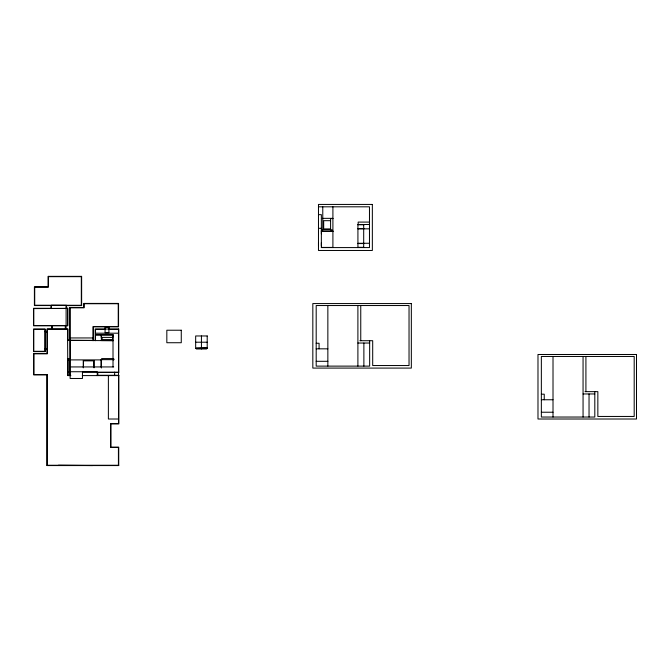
<?xml version="1.0" encoding="UTF-8"?>
<svg xmlns="http://www.w3.org/2000/svg" width="670" height="670" viewBox="0 0 670 670"><rect width="100%" height="100%" fill="white"/><g stroke="black" fill="none" stroke-linecap="round" stroke-linejoin="round"><path stroke-width="1" d="M318.476 245.798L318.476 242.724M321.357 245.798L321.357 242.724M321.357 233.755L321.424 229.793L331.952 229.793L331.91 231.234M51.372 308.418L67.544 308.418L67.544 325.503L33.81 325.503L33.81 308.602L66.104 308.418M318.476 206.812L369.472 206.812L369.472 247.582L321.357 247.582L321.357 214.66L318.476 214.66M322.32 218.353L332.906 218.353M332.906 218.588L330.586 218.588L330.586 229.927M330.586 220.681L323.685 220.681L323.685 228.914L330.586 228.914M369.472 222.088L358.165 222.088L358.165 224.492M369.472 224.492L357.922 224.492L357.922 247.582M357.922 224.76L364.061 224.76M318.476 228.311L321.357 228.311M357.922 228.604L364.061 228.604M369.472 228.822L357.922 228.872M331.357 230.999L332.906 230.999M321.357 231.234L332.906 231.234M321.357 231.393L332.906 231.393M357.922 243.302L369.472 243.26M357.922 243.562L363.877 243.562M357.922 247.331L363.877 247.331M321.357 247.423L332.906 247.423M48.424 276.668L81.321 276.668M118.556 303.728L84.085 303.728L84.085 307.823L69.764 307.823M81.631 305.302L34.714 305.235L34.714 287.128L48.424 287.128L48.424 276.358M66.414 305.604L81.631 305.604L81.631 276.358L48.114 276.358L48.114 286.819L34.404 286.819L34.404 305.545L51.062 305.545L51.062 308.292M51.372 308.292L33.5 308.292L33.5 325.813L51.724 325.813L51.724 328.92L47.034 328.92L47.034 331.323L45.25 331.323L45.25 329.037L33.5 329.037L33.5 351.608L45.25 351.608L45.25 349.204L47.034 349.204L47.034 353.509L33.617 353.509L33.617 374.882L47.218 374.882M105.073 329.347L95.509 329.347L95.509 340.712M108.917 329.347L118.481 329.347M44.932 331.633L47.344 331.633M95.509 333.199L118.481 333.199M95.509 334.64L113.012 334.64L113.012 366.934M95.509 335.117L113.264 335.117M70.074 337.948L93.046 337.948M112.736 339.573L102.15 339.573L102.15 337.512M47.218 465.566L47.218 374.572L33.927 374.572L33.927 353.827L47.344 353.827L47.344 329.23L67.603 329.23L67.603 340.352L93.046 340.352M67.603 340.352L67.729 358.576L70.132 358.576L70.074 340.352L113.264 340.712M359.857 340.712L372.696 340.712L372.696 365.535L409.035 365.535L409.035 305.537L316.19 305.537L316.19 366.122L369.656 366.122L369.656 340.712M195.665 342.211L207.206 342.211M357.897 343.032L369.656 343.032M316.19 343.258L319.079 343.258L319.079 348.827M316.19 348.827L327.856 348.827M44.932 348.894L47.344 348.894M113.674 358.576L101.647 358.576L101.647 360.133M113.674 358.81L113.674 359.899M114.034 359.656L101.044 359.656L101.044 367.051M70.132 359.899L101.044 359.899M67.729 360.133L70.132 360.133M316.19 361.306L327.856 361.306M70.132 366.934L113.707 366.934M70.132 371.733L97.251 371.733L97.251 375.594M67.729 371.8L70.132 371.8M118.791 372.168L82.46 372.168L82.46 378.475L70.132 378.475L70.074 307.823M97.326 372.478L118.791 372.478L118.791 329.037L95.199 329.037L95.199 340.402L93.356 340.402L93.356 326.834L118.556 326.834L118.556 303.418L83.775 303.418L83.775 307.505L69.764 307.505L69.764 340.042L67.921 340.042L67.921 328.92L65.936 328.92L65.936 325.813L67.854 325.813L67.854 308.108L66.414 308.108L66.414 305.302M70.132 375.284L68.038 375.284L68.038 358.885L69.822 358.885L69.822 375.284M97.075 375.284L118.85 375.284L118.85 423.892L110.918 423.892L110.918 447.141L118.732 447.141L118.732 465.566L46.908 465.566L46.908 374.882M70.852 375.594L67.729 375.594L67.729 358.576M82.318 375.594L118.85 375.594M585.019 391.64L597.849 391.64L597.849 416.455L634.197 416.455L634.197 356.457L541.352 356.457L541.352 417.041L594.809 417.041L594.809 391.64M583.059 393.952L594.809 393.952M541.352 394.178L544.241 394.178L544.241 399.755M541.352 399.755L553.01 399.755M541.352 412.234L553.01 412.234M118.54 419.01L108.381 419.01L108.381 375.594M47.218 465.256L118.732 465.256M58.407 465.256L92.627 465.566M589.039 393.952L589.039 417.041M585.915 356.457L585.915 391.64M583.059 356.457L583.059 417.041M553.01 356.457L553.01 417.041M363.877 343.032L363.877 366.122M363.693 224.492L363.693 247.582M360.753 305.537L360.753 340.712M357.897 305.537L357.897 366.122M332.906 206.812L332.906 247.582M327.856 305.537L327.856 366.122M322.772 206.812L322.772 230.12M206.561 348.467L206.561 348.978L196.31 348.978L196.31 348.467M201.436 335.963L201.436 348.978M118.481 329.037L118.54 423.582L110.6 423.582L110.6 447.451L118.423 447.451L118.423 465.256M118.238 303.728L118.238 326.524L93.046 326.524L93.046 340.712M114.637 372.168L114.637 375.594M112.769 335.117L112.769 337.404L101.22 337.404L101.22 335.117M112.736 334.422L112.652 340.561L101.346 340.561L101.346 334.648M101.404 359.656L101.404 367.998M97.787 372.478L97.787 375.284M94.068 367.822L94.068 360.544L83.248 360.544L83.248 367.822M93.825 367.612L93.825 360.812L83.499 360.812L83.499 367.612M81.321 276.358L81.321 305.302M66.104 325.503L66.104 305.302L51.372 305.235L51.372 308.602M65.627 325.503L65.627 329.23M52.034 325.503L52.034 329.23M372.353 204.434L318.476 204.434L318.476 250.471L372.353 250.471L372.353 204.434M411.338 303.569L312.823 303.569L312.823 368.09L411.338 368.09L411.338 303.569M65.308 325.813L52.344 325.813L52.344 328.92L65.308 328.92L65.308 325.813M108.917 327.128L105.073 327.128L105.073 332.714L108.917 332.714L108.917 327.128M44.932 329.347L33.81 329.347L33.81 351.298L44.932 351.298L44.932 329.347M181.268 330.226L166.83 330.226L166.83 342.73L181.268 342.73L181.268 330.226M47.034 331.943L45.25 331.943L45.25 348.584L47.034 348.584L47.034 331.943M207.206 335.963L195.665 335.963L195.665 347.956L207.206 347.956L207.206 335.963M207.206 348.199L195.665 348.467L207.206 348.199M636.5 354.489L537.985 354.489L537.985 419.01L636.5 419.01L636.5 354.489"/></g></svg>
